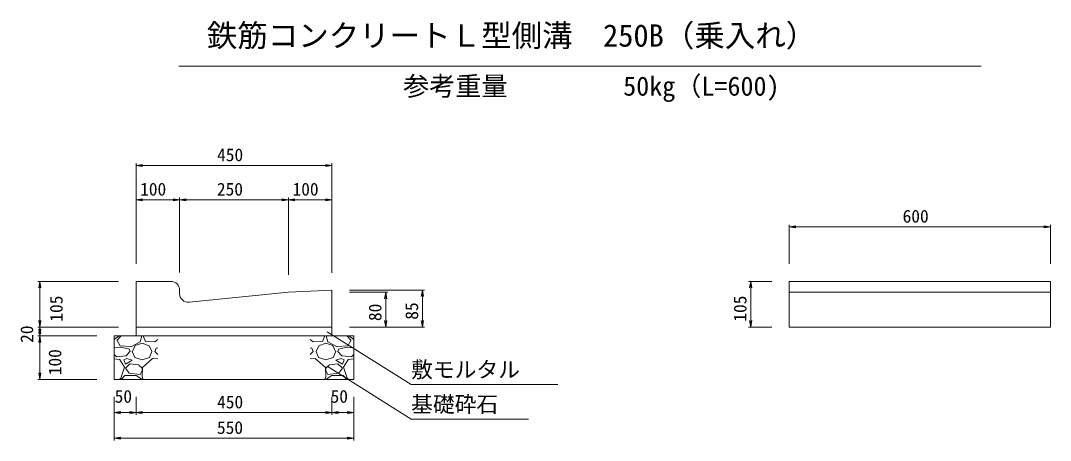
# Model space of a CAD drawing. Units: millimetres on the paper. Extents: x 0 to 841, y 0 to 594.
# Drawn here: x 519.4 to 637.6, y 245.6 to 293.8 of the extents above; entities that cross this region are included whole.
import ezdxf
from ezdxf.enums import TextEntityAlignment as Align

# ---------------------------------------------------------------- set-up
doc = ezdxf.new("R2010")
doc.units = ezdxf.units.MM
for name, color, linetype in [('D-MTR-TXT(文字列）', 7, 'Continuous'), ('D-STR-TXT（文字）', 7, 'Continuous'), ('D-TTL-TXT（文字）', 7, 'Continuous')]:
    doc.layers.add(name, color=color, linetype=linetype)
for name, color, linetype, lineweight in [('D-STR-DIM（寸法）', 7, 'Continuous', 18), ('D-STR-HTXT（旗揚げ）', 7, 'Continuous', 18), ('D-STR-STRn（構造物）', 7, 'Continuous', 18), ('D-STR（構造物外形線）', 1, 'Continuous', 18)]:
    doc.layers.add(name, color=color, linetype=linetype, lineweight=lineweight)
doc.styles.add('ＭＳ ゴシック', font='')
doc.styles.get('ＭＳ ゴシック').set_extended_font_data('MS Gothic')

msp = doc.modelspace()

# ---------------------------------------------------------------- linework, layer by layer
at = {"layer": 'D-STR-DIM（寸法）'}
for p, q in [((532.641, 265.851), (532.641, 277.407)), ((532.641, 277.157), (533.391, 277.282)), ((532.641, 277.157), (532.741, 277.157)), ((533.391, 277.032), (532.641, 277.157)), ((555.041, 277.157), (532.741, 277.157)), ((554.391, 277.282), (555.141, 277.157)), ((555.141, 277.157), (554.391, 277.032)), ((555.141, 277.157), (555.041, 277.157)), ((555.141, 264.851), (555.141, 277.407)), ((532.641, 265.851), (532.641, 273.465)), ((532.641, 273.215), (533.391, 273.34)), ((532.641, 273.215), (532.741, 273.215)), ((533.391, 273.09), (532.641, 273.215)), ((532.741, 273.215), (537.541, 273.215)), ((536.891, 273.34), (537.641, 273.215)), ((537.641, 273.215), (536.891, 273.09)), ((537.641, 273.215), (537.541, 273.215)), ((537.641, 264.853), (537.641, 273.465)), ((537.641, 264.853), (537.641, 273.465)), ((537.641, 273.215), (538.391, 273.34)), ((537.641, 273.215), (537.741, 273.215)), ((538.391, 273.09), (537.641, 273.215)), ((550.041, 273.215), (537.741, 273.215)), ((549.391, 273.34), (550.141, 273.215)), ((550.141, 273.215), (549.391, 273.09)), ((550.141, 273.215), (550.041, 273.215)), ((550.141, 264.601), (550.141, 273.465)), ((550.141, 264.601), (550.141, 273.465)), ((550.141, 273.215), (550.891, 273.34)), ((550.141, 273.215), (550.241, 273.215)), ((550.891, 273.09), (550.141, 273.215)), ((555.041, 273.215), (550.241, 273.215)), ((554.391, 273.34), (555.141, 273.215)), ((555.141, 273.215), (554.391, 273.09)), ((555.141, 273.215), (555.041, 273.215)), ((555.141, 264.851), (555.141, 273.465)), ((607.641, 265.851), (607.641, 270.358)), ((607.641, 270.108), (608.391, 270.233)), ((607.641, 270.108), (607.741, 270.108)), ((608.391, 269.983), (607.641, 270.108)), ((637.541, 270.108), (607.741, 270.108)), ((636.891, 270.233), (637.641, 270.108)), ((637.641, 270.108), (636.891, 269.983)), ((637.641, 270.108), (637.541, 270.108)), ((637.641, 265.851), (637.641, 270.358)), ((530.641, 263.851), (521.351, 263.851)), ((521.476, 263.101), (521.601, 263.851)), ((521.601, 263.851), (521.601, 263.751)), ((521.601, 263.851), (521.726, 263.101)), ((521.601, 263.751), (521.601, 258.701)), ((605.641, 263.851), (602.98, 263.851)), ((603.105, 263.101), (603.23, 263.851)), ((603.23, 263.851), (603.23, 263.751)), ((603.23, 263.851), (603.355, 263.101)), ((603.23, 263.751), (603.23, 258.701)), ((557.141, 262.851), (565.774, 262.851)), ((557.141, 262.601), (561.566, 262.601)), ((561.191, 261.851), (561.316, 262.601)), ((561.316, 262.601), (561.316, 262.501)), ((561.316, 262.601), (561.441, 261.851)), ((565.399, 262.101), (565.524, 262.851)), ((565.524, 262.851), (565.524, 262.751)), ((565.524, 262.851), (565.649, 262.101)), ((565.524, 262.751), (565.524, 258.701)), ((561.316, 262.501), (561.316, 258.701)), ((521.601, 258.601), (521.476, 259.351)), ((521.726, 259.351), (521.601, 258.601)), ((561.316, 258.601), (561.191, 259.351)), ((561.441, 259.351), (561.316, 258.601)), ((565.524, 258.601), (565.399, 259.351)), ((565.649, 259.351), (565.524, 258.601)), ((603.23, 258.601), (603.105, 259.351)), ((603.355, 259.351), (603.23, 258.601)), ((530.641, 258.601), (521.351, 258.601)), ((530.641, 258.601), (521.351, 258.601)), ((521.476, 257.851), (521.601, 258.601)), ((521.601, 257.601), (521.476, 258.351)), ((521.601, 258.601), (521.601, 258.701)), ((521.601, 258.601), (521.601, 258.501)), ((521.601, 258.601), (521.726, 257.851)), ((521.601, 258.501), (521.601, 257.701)), ((521.726, 258.351), (521.601, 257.601)), ((557.141, 258.601), (561.566, 258.601)), ((557.141, 258.601), (565.774, 258.601)), ((561.316, 258.601), (561.316, 258.701)), ((565.524, 258.601), (565.524, 258.701)), ((605.641, 258.601), (602.98, 258.601)), ((603.23, 258.601), (603.23, 258.701)), ((528.141, 257.601), (521.351, 257.601)), ((528.141, 257.601), (521.351, 257.601)), ((521.476, 256.851), (521.601, 257.601)), ((521.601, 257.601), (521.601, 257.701)), ((521.601, 257.601), (521.601, 257.501)), ((521.601, 257.601), (521.726, 256.851)), ((521.601, 257.501), (521.601, 252.701)), ((521.601, 252.601), (521.476, 253.351)), ((521.726, 253.351), (521.601, 252.601)), ((528.141, 252.601), (521.351, 252.601)), ((521.601, 252.601), (521.601, 252.701)), ((530.141, 250.601), (530.141, 248.529)), ((530.141, 250.601), (530.141, 245.591)), ((532.641, 250.601), (532.641, 248.529)), ((532.641, 250.601), (532.641, 248.529)), ((555.141, 250.601), (555.141, 248.529)), ((555.141, 250.601), (555.141, 248.529)), ((557.641, 250.601), (557.641, 248.529)), ((557.641, 250.601), (557.641, 245.591)), ((530.141, 248.779), (530.891, 248.904)), ((530.141, 248.779), (530.241, 248.779)), ((530.891, 248.654), (530.141, 248.779)), ((532.541, 248.779), (530.241, 248.779)), ((531.891, 248.904), (532.641, 248.779)), ((532.641, 248.779), (531.891, 248.654)), ((532.641, 248.779), (532.541, 248.779)), ((532.641, 248.779), (533.391, 248.904)), ((532.641, 248.779), (532.741, 248.779)), ((533.391, 248.654), (532.641, 248.779)), ((555.041, 248.779), (532.741, 248.779)), ((554.391, 248.904), (555.141, 248.779)), ((555.141, 248.779), (554.391, 248.654)), ((555.141, 248.779), (555.041, 248.779)), ((555.141, 248.779), (555.891, 248.904)), ((555.141, 248.779), (555.241, 248.779)), ((555.891, 248.654), (555.141, 248.779)), ((555.241, 248.779), (557.541, 248.779)), ((556.891, 248.904), (557.641, 248.779)), ((557.641, 248.779), (556.891, 248.654)), ((557.641, 248.779), (557.541, 248.779)), ((530.141, 245.841), (530.891, 245.966)), ((530.141, 245.841), (530.241, 245.841)), ((530.891, 245.716), (530.141, 245.841)), ((557.541, 245.841), (530.241, 245.841)), ((556.891, 245.966), (557.641, 245.841)), ((557.641, 245.841), (556.891, 245.716)), ((557.641, 245.841), (557.541, 245.841))]:
    msp.add_line(p, q, dxfattribs=at)
at = {"layer": 'D-STR-HTXT（旗揚げ）'}
for p, q in [((537.575, 288.58), (629.681, 288.58)), ((554.585, 258.066), (564.231, 252.005)), ((554.585, 254.102), (564.231, 248.042)), ((581.087, 252.005), (564.231, 252.005)), ((577.705, 248.028), (564.231, 248.028))]:
    msp.add_line(p, q, dxfattribs=at)
at = {"layer": 'D-STR-STRn（構造物）'}
for p, q in [((532.641, 258.601), (532.641, 257.601)), ((555.141, 258.601), (555.141, 257.601)), ((532.641, 257.601), (530.141, 257.601)), ((530.141, 257.601), (530.141, 252.601)), ((530.141, 257.166), (530.704, 257.601)), ((530.449, 257.049), (530.946, 257.601)), ((530.809, 256.446), (530.459, 257.046)), ((533.102, 256.895), (532.052, 256.345)), ((532.55, 256.498), (533.35, 256.748)), ((557.641, 257.601), (532.641, 257.601)), ((533.301, 257.598), (533.101, 256.898)), ((533.348, 256.748), (534.148, 256.448)), ((533.471, 257.601), (533.741, 256.96)), ((533.746, 256.946), (534.796, 256.896)), ((534.8, 256.902), (535.141, 257.166)), ((552.982, 256.902), (552.641, 257.166)), ((554.035, 256.946), (552.985, 256.896)), ((554.434, 256.748), (553.634, 256.448)), ((554.31, 257.601), (554.04, 256.96)), ((555.231, 256.498), (554.431, 256.748)), ((554.48, 257.598), (554.68, 256.898)), ((554.679, 256.895), (555.729, 256.345)), ((555.141, 257.601), (557.641, 257.601)), ((557.332, 257.049), (556.835, 257.601)), ((556.972, 256.446), (557.322, 257.046)), ((557.641, 257.166), (557.078, 257.601)), ((557.641, 257.601), (557.641, 252.601)), ((530.904, 256.293), (530.141, 256.212)), ((530.348, 255.215), (530.141, 255.441)), ((532.046, 256.359), (530.796, 256.459)), ((531.898, 256.051), (530.898, 256.301)), ((531.949, 255.799), (531.499, 255.299)), ((531.95, 255.795), (531.9, 256.045)), ((532.195, 255.8), (532.495, 255.1)), ((532.248, 255.798), (532.548, 256.498)), ((534.15, 256.447), (534.45, 255.797)), ((534.198, 255.101), (534.448, 255.801)), ((534.798, 255.8), (534.948, 256.2)), ((535.141, 255.441), (534.798, 255.815)), ((535.141, 256.212), (534.954, 256.193)), ((552.641, 256.212), (552.828, 256.193)), ((552.641, 255.441), (552.983, 255.815)), ((552.983, 255.8), (552.833, 256.2)), ((553.631, 256.447), (553.331, 255.797)), ((553.583, 255.101), (553.333, 255.801)), ((555.533, 255.798), (555.233, 256.498)), ((555.586, 255.8), (555.286, 255.1)), ((555.735, 256.359), (556.985, 256.459)), ((555.831, 255.795), (555.881, 256.045)), ((555.832, 255.799), (556.282, 255.299)), ((555.884, 256.051), (556.884, 256.301)), ((556.878, 256.293), (557.641, 256.212)), ((557.433, 255.215), (557.641, 255.441)), ((530.751, 254.893), (530.141, 254.944)), ((531.496, 255.302), (530.346, 255.202)), ((531.31, 254.002), (530.76, 254.902)), ((531.247, 254.849), (531.447, 254.349)), ((531.599, 254.997), (531.249, 254.847)), ((531.448, 254.35), (532.198, 254.8)), ((531.949, 254.399), (531.449, 253.899)), ((532.201, 254.8), (531.601, 255)), ((532.955, 254.251), (531.955, 254.401)), ((532.495, 255.095), (533.345, 254.845)), ((533.352, 254.846), (534.202, 255.096)), ((534.55, 254.998), (533.4, 253.948)), ((535.141, 254.944), (534.551, 254.993)), ((552.641, 254.944), (553.23, 254.993)), ((553.231, 254.998), (554.381, 253.948)), ((554.429, 254.846), (553.579, 255.096)), ((555.286, 255.095), (554.436, 254.845)), ((554.826, 254.251), (555.826, 254.401)), ((555.58, 254.8), (556.18, 255)), ((556.334, 254.35), (555.584, 254.8)), ((555.832, 254.399), (556.332, 253.899)), ((556.183, 254.997), (556.533, 254.847)), ((556.285, 255.302), (557.435, 255.202)), ((556.534, 254.849), (556.334, 254.349)), ((556.471, 254.002), (557.021, 254.902)), ((557.03, 254.893), (557.641, 254.944)), ((530.9, 252.747), (531.3, 253.997)), ((531.448, 253.9), (531.848, 253.3)), ((531.851, 253.296), (533.101, 253.146)), ((533.36, 253.888), (532.96, 254.238)), ((533.101, 253.149), (533.351, 253.599)), ((533.397, 253.951), (533.347, 252.901)), ((533.349, 253.599), (533.349, 253.899)), ((554.384, 253.951), (554.434, 252.901)), ((554.421, 253.888), (554.821, 254.238)), ((554.68, 253.149), (554.43, 253.599)), ((554.432, 253.599), (554.432, 253.899)), ((555.93, 253.296), (554.68, 253.146)), ((556.334, 253.9), (555.934, 253.3)), ((556.881, 252.747), (556.481, 253.997)), ((530.141, 252.601), (557.641, 252.601)), ((530.704, 252.601), (530.9, 252.752)), ((530.946, 252.601), (531.349, 253.049)), ((531.349, 253.049), (532.649, 253.049)), ((532.648, 253.06), (533.298, 252.61)), ((533.341, 252.91), (533.471, 252.601)), ((554.44, 252.91), (554.31, 252.601)), ((555.133, 253.06), (554.483, 252.61)), ((556.432, 253.049), (555.132, 253.049)), ((556.835, 252.601), (556.432, 253.049)), ((557.078, 252.601), (556.882, 252.752))]:
    msp.add_line(p, q, dxfattribs=at)
at = {"layer": 'D-STR（構造物外形線）'}
for p, q in [((532.641, 263.851), (532.641, 258.601)), ((532.641, 263.851), (536.641, 263.851)), ((607.641, 263.851), (607.641, 258.601)), ((607.641, 263.851), (637.641, 263.851)), ((637.641, 263.851), (637.641, 258.601)), ((537.641, 262.456), (537.641, 262.853)), ((538.74, 261.461), (550.141, 262.601)), ((550.141, 262.601), (555.141, 262.851)), ((555.141, 262.851), (555.141, 258.601)), ((607.641, 262.601), (637.641, 262.601)), ((555.141, 258.601), (532.641, 258.601)), ((607.641, 258.601), (637.641, 258.601))]:
    msp.add_line(p, q, dxfattribs=at)
for centre, start, end in [((536.641, 262.851), 0, 90), ((538.641, 262.456), 180, 275.71058)]:
    msp.add_arc(centre, 1, start, end, dxfattribs=at)

# ---------------------------------------------------------------- texts
at = {"layer": 'D-MTR-TXT(文字列）', "style": 'ＭＳ ゴシック'}
for s, p in [('参考重量', (563.308, 284.514)), ('50kg（L=600)', (588.581, 284.514))]:
    msp.add_text(s, height=2.199, dxfattribs=at).set_placement(p, align=Align.BOTTOM_LEFT)
at = {"layer": 'D-STR-DIM（寸法）', "style": 'ＭＳ ゴシック'}
for s, p in [('450', (541.952, 277.207)), ('100', (533.115, 273.265)), ('250', (541.931, 273.265)), ('100', (550.615, 273.265)), ('600', (620.671, 270.158)), ('50', (530.188, 249.476)), ('450', (541.952, 248.829)), ('50', (554.984, 249.476)), ('550', (541.936, 245.891))]:
    msp.add_text(s, height=1.466, dxfattribs=at).set_placement(p, align=Align.BOTTOM_LEFT)
for s, p in [('105', (524.654, 259.226)), ('105', (603.18, 259.226)), ('80', (561.266, 259.296)), ('85', (565.474, 259.447)), ('20', (521.276, 256.791)), ('100', (524.504, 253.075))]:
    msp.add_text(s, height=1.466, rotation=90, dxfattribs=at).set_placement(p, align=Align.BOTTOM_LEFT)
at = {"layer": 'D-STR-TXT（文字）', "style": 'ＭＳ ゴシック'}
for s, p in [('敷モルタル', (564.231, 252.258)), ('基礎砕石', (564.231, 248.281))]:
    msp.add_text(s, height=1.833, dxfattribs=at).set_placement(p, align=Align.BOTTOM_LEFT)
at = {"layer": 'D-TTL-TXT（文字）', "style": 'ＭＳ ゴシック'}
msp.add_text('鉄筋コンクリートＬ型側溝\u3000250B（乗入れ）', height=2.566, dxfattribs=at).set_placement((540.769, 290.029), align=Align.BOTTOM_LEFT)

doc.saveas('drawing.dxf')
